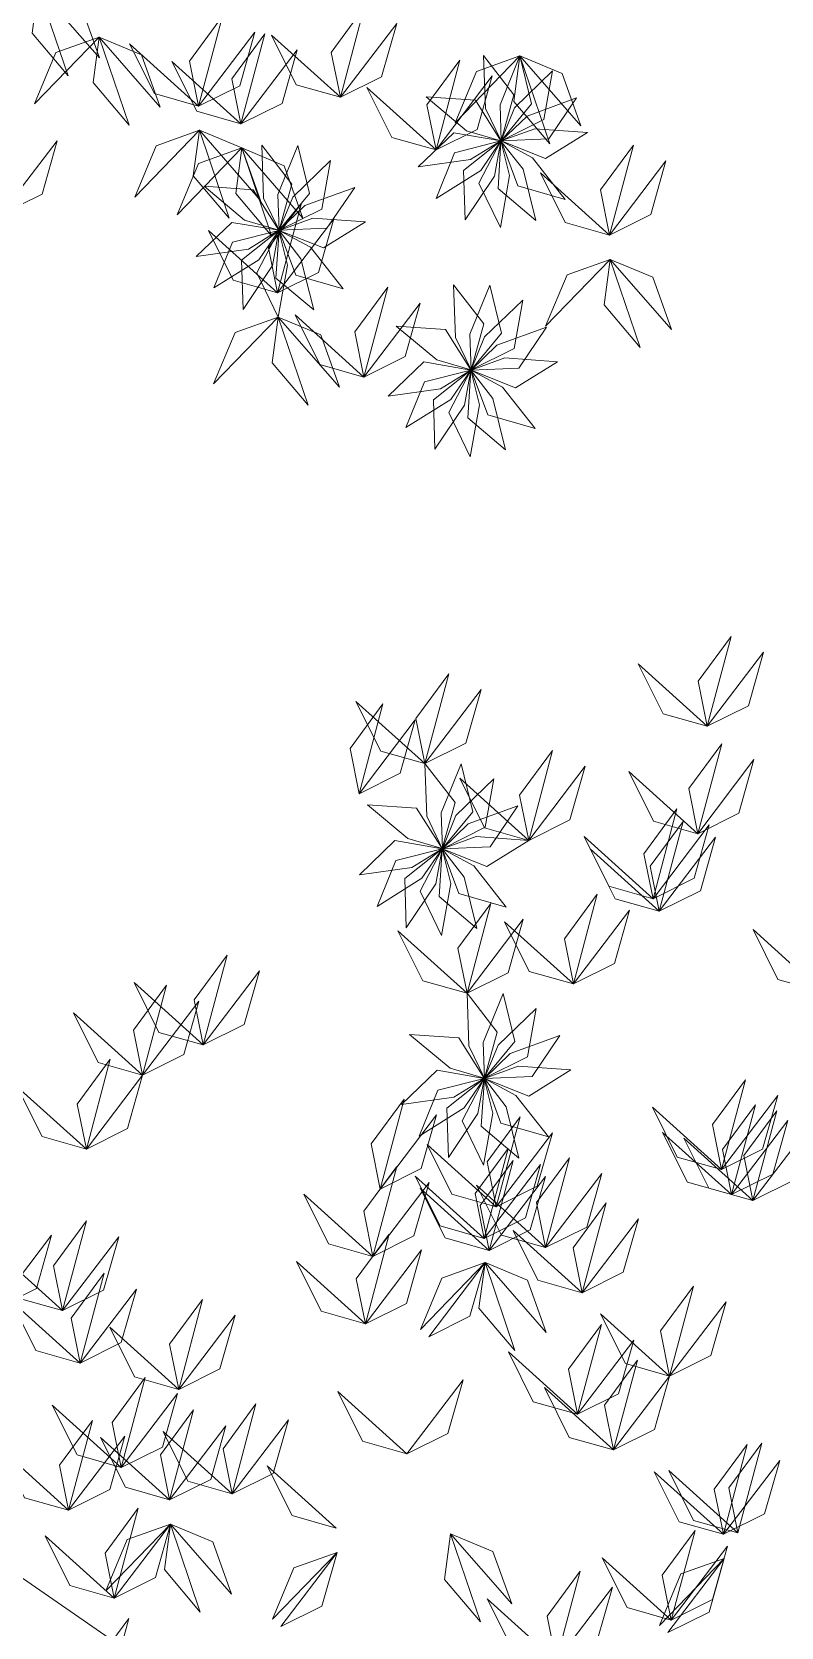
# Model space of a CAD drawing. Header units: inches. Extents: x 15 to 22798, y 21 to 21519.
# Drawn here: x 14705.1 to 14753.4, y 12445.9 to 12548.8 of the extents above; entities that cross this region are included whole.
import ezdxf

# ---------------------------------------------------------------- set-up
doc = ezdxf.new("R2010")
doc.units = ezdxf.units.IN
doc.header["$MEASUREMENT"] = 0
doc.layers.add('ARREDAMENTO', color=8, linetype='Continuous', lineweight=13)

msp = doc.modelspace()

# ---------------------------------------------------------------- linework, layer by layer
at = {"layer": 'ARREDAMENTO', "linetype": 'Continuous', "lineweight": 0}
msp.add_lwpolyline([(14782.02, 12582.97), (14788.66, 12531.41), (14777.93, 12470.76), (14760.03, 12431.36), (14720.03, 12438.3), (14679.3, 12466.51), (14679.2, 12492.3), (14673.31, 12516.14), (14618.37, 12551.39)], dxfattribs=at)
at = {"layer": 'ARREDAMENTO', "lineweight": 0}
for points in [[(14705.52, 12551.68), (14705.13, 12548.75), (14707.45, 12546), (14705.52, 12551.68)], [(14705.52, 12551.68), (14708.26, 12550.54), (14709.46, 12547.16), (14705.52, 12551.68)], [(14715.86, 12544.05), (14715.27, 12546.96), (14717.4, 12549.85), (14715.86, 12544.05)], [(14725.01, 12544.62), (14724.42, 12547.52), (14726.55, 12550.41), (14725.01, 12544.62)], [(14715.86, 12544.05), (14718.51, 12545.37), (14719.49, 12548.83), (14715.86, 12544.05)], [(14718.59, 12542.91), (14718.01, 12545.82), (14720.14, 12548.71), (14718.59, 12542.91)], [(14725.01, 12544.62), (14722.16, 12545.42), (14720.56, 12548.64), (14725.01, 12544.62)], [(14725.01, 12544.62), (14727.66, 12545.94), (14728.64, 12549.39), (14725.01, 12544.62)], [(14709.44, 12548.51), (14706.65, 12547.51), (14705.27, 12544.2), (14709.44, 12548.51)], [(14709.44, 12548.51), (14709.05, 12545.57), (14711.37, 12542.83), (14709.44, 12548.51)], [(14709.44, 12548.51), (14712.18, 12547.37), (14713.38, 12543.99), (14709.44, 12548.51)], [(14715.86, 12544.05), (14713.01, 12544.86), (14711.41, 12548.07), (14715.86, 12544.05)], [(14718.59, 12542.91), (14721.25, 12544.23), (14722.23, 12547.69), (14718.59, 12542.91)], [(14718.59, 12542.91), (14715.74, 12543.72), (14714.14, 12546.93), (14718.59, 12542.91)], [(14731.18, 12541.23), (14730.59, 12544.13), (14732.72, 12547.02), (14731.18, 12541.23)], [(14736.58, 12547.29), (14733.79, 12546.29), (14732.41, 12542.98), (14736.58, 12547.29)], [(14734.25, 12547.31), (14734.37, 12543.9), (14735.38, 12541.82), (14736.2, 12544.79), (14734.25, 12547.31)], [(14736.58, 12547.29), (14735.31, 12544.13), (14735.38, 12541.82), (14737.34, 12544.2), (14736.58, 12547.29)], [(14736.58, 12547.29), (14736.19, 12544.35), (14738.51, 12541.61), (14736.58, 12547.29)], [(14736.58, 12547.29), (14739.32, 12546.15), (14740.52, 12542.77), (14736.58, 12547.29)], [(14731.18, 12541.23), (14733.83, 12542.55), (14734.81, 12546), (14731.18, 12541.23)], [(14738.7, 12546.32), (14736.25, 12543.95), (14735.38, 12541.82), (14738.14, 12543.19), (14738.7, 12546.32)], [(14731.18, 12541.23), (14728.32, 12542.03), (14726.72, 12545.25), (14731.18, 12541.23)], [(14730.54, 12544.66), (14733.15, 12542.46), (14735.37, 12541.82), (14733.72, 12544.43), (14730.54, 12544.66)], [(14740.25, 12544.58), (14737.05, 12543.41), (14735.38, 12541.81), (14738.46, 12541.94), (14740.25, 12544.58)], [(14715.91, 12542.49), (14713.12, 12541.49), (14711.74, 12538.18), (14715.91, 12542.49)], [(14715.91, 12542.49), (14715.52, 12539.55), (14717.84, 12536.81), (14715.91, 12542.49)], [(14715.91, 12542.49), (14718.65, 12541.35), (14719.85, 12537.97), (14715.91, 12542.49)], [(14740.95, 12542.35), (14737.55, 12542.59), (14735.38, 12541.81), (14738.25, 12540.67), (14740.95, 12542.35)], [(14703.11, 12537.05), (14705.76, 12538.37), (14706.74, 12541.82), (14703.11, 12537.05)], [(14719.93, 12541.53), (14720.05, 12538.12), (14721.05, 12536.04), (14721.88, 12539.02), (14719.93, 12541.53)], [(14722.26, 12541.51), (14720.98, 12538.35), (14721.05, 12536.04), (14723.02, 12538.42), (14722.26, 12541.51)], [(14730.03, 12540.13), (14733.4, 12540.6), (14735.36, 12541.82), (14732.32, 12542.33), (14730.03, 12540.13)], [(14731.18, 12538.1), (14734.07, 12539.9), (14735.36, 12541.81), (14732.38, 12541.04), (14731.18, 12538.1)], [(14733.05, 12536.71), (14734.96, 12539.54), (14735.37, 12541.81), (14732.95, 12539.89), (14733.05, 12536.71)], [(14735.33, 12536.21), (14735.92, 12539.57), (14735.37, 12541.81), (14733.94, 12539.07), (14735.33, 12536.21)], [(14737.61, 12536.67), (14736.79, 12539.98), (14735.37, 12541.8), (14735.18, 12538.73), (14737.61, 12536.67)], [(14739.51, 12538.03), (14737.41, 12540.72), (14735.38, 12541.81), (14736.45, 12538.91), (14739.51, 12538.03)], [(14742.37, 12535.73), (14741.79, 12538.64), (14743.91, 12541.53), (14742.37, 12535.73)], [(14718.65, 12541.35), (14715.85, 12540.35), (14714.47, 12537.04), (14718.65, 12541.35)], [(14718.65, 12541.35), (14718.26, 12538.41), (14720.57, 12535.67), (14718.65, 12541.35)], [(14718.65, 12541.35), (14721.38, 12540.2), (14722.59, 12536.82), (14718.65, 12541.35)], [(14724.38, 12540.54), (14721.93, 12538.18), (14721.06, 12536.04), (14723.82, 12537.41), (14724.38, 12540.54)], [(14742.37, 12535.73), (14745.03, 12537.05), (14746, 12540.51), (14742.37, 12535.73)], [(14742.37, 12535.73), (14739.52, 12536.54), (14737.92, 12539.75), (14742.37, 12535.73)], [(14716.22, 12538.88), (14718.83, 12536.69), (14721.04, 12536.04), (14719.39, 12538.65), (14716.22, 12538.88)], [(14725.93, 12538.8), (14722.72, 12537.63), (14721.06, 12536.04), (14724.14, 12536.17), (14725.93, 12538.8)], [(14720.95, 12532), (14720.37, 12534.9), (14722.49, 12537.79), (14720.95, 12532)], [(14715.7, 12534.35), (14719.08, 12534.82), (14721.04, 12536.04), (14718, 12536.55), (14715.7, 12534.35)], [(14720.95, 12532), (14723.6, 12533.32), (14724.58, 12536.77), (14720.95, 12532)], [(14726.63, 12536.58), (14723.23, 12536.81), (14721.06, 12536.03), (14723.92, 12534.9), (14726.63, 12536.58)], [(14720.95, 12532), (14718.1, 12532.81), (14716.5, 12536.02), (14720.95, 12532)], [(14716.85, 12532.32), (14719.74, 12534.13), (14721.04, 12536.03), (14718.05, 12535.27), (14716.85, 12532.32)], [(14718.73, 12530.93), (14720.63, 12533.76), (14721.04, 12536.03), (14718.62, 12534.11), (14718.73, 12530.93)], [(14721, 12530.43), (14721.59, 12533.79), (14721.04, 12536.03), (14719.62, 12533.29), (14721, 12530.43)], [(14723.29, 12530.9), (14722.46, 12534.2), (14721.05, 12536.03), (14720.85, 12532.95), (14723.29, 12530.9)], [(14725.18, 12532.25), (14723.08, 12534.94), (14721.05, 12536.03), (14722.13, 12533.14), (14725.18, 12532.25)], [(14742.42, 12534.16), (14739.63, 12533.17), (14738.25, 12529.86), (14742.42, 12534.16)], [(14742.42, 12534.16), (14742.03, 12531.23), (14744.35, 12528.48), (14742.42, 12534.16)], [(14742.42, 12534.16), (14745.16, 12533.02), (14746.37, 12529.64), (14742.42, 12534.16)], [(14726.53, 12526.57), (14725.94, 12529.48), (14728.07, 12532.37), (14726.53, 12526.57)], [(14732.31, 12532.51), (14732.43, 12529.11), (14733.44, 12527.03), (14734.27, 12530), (14732.31, 12532.51)], [(14734.65, 12532.49), (14733.37, 12529.33), (14733.44, 12527.03), (14735.41, 12529.4), (14734.65, 12532.49)], [(14726.53, 12526.57), (14729.18, 12527.89), (14730.16, 12531.34), (14726.53, 12526.57)], [(14736.77, 12531.53), (14734.31, 12529.16), (14733.44, 12527.03), (14736.21, 12528.4), (14736.77, 12531.53)], [(14721, 12530.43), (14718.21, 12529.44), (14716.83, 12526.12), (14721, 12530.43)], [(14721, 12530.43), (14720.61, 12527.49), (14722.93, 12524.75), (14721, 12530.43)], [(14721, 12530.43), (14723.74, 12529.29), (14724.94, 12525.91), (14721, 12530.43)], [(14726.53, 12526.57), (14723.68, 12527.38), (14722.08, 12530.59), (14726.53, 12526.57)], [(14728.6, 12529.86), (14731.22, 12527.67), (14733.43, 12527.03), (14731.78, 12529.63), (14728.6, 12529.86)], [(14738.31, 12529.78), (14735.11, 12528.62), (14733.44, 12527.02), (14736.53, 12527.15), (14738.31, 12529.78)], [(14728.09, 12525.33), (14731.47, 12525.81), (14733.43, 12527.02), (14730.39, 12527.54), (14728.09, 12525.33)], [(14729.24, 12523.31), (14732.13, 12525.11), (14733.43, 12527.02), (14730.44, 12526.25), (14729.24, 12523.31)], [(14731.11, 12521.92), (14733.02, 12524.75), (14733.43, 12527.02), (14731.01, 12525.1), (14731.11, 12521.92)], [(14733.39, 12521.42), (14733.98, 12524.77), (14733.43, 12527.01), (14732, 12524.28), (14733.39, 12521.42)], [(14735.67, 12521.88), (14734.85, 12525.19), (14733.43, 12527.01), (14733.24, 12523.93), (14735.67, 12521.88)], [(14739.01, 12527.56), (14735.61, 12527.8), (14733.44, 12527.02), (14736.31, 12525.88), (14739.01, 12527.56)], [(14737.57, 12523.24), (14735.47, 12525.92), (14733.44, 12527.01), (14734.51, 12524.12), (14737.57, 12523.24)], [(14748.68, 12504.04), (14748.1, 12506.94), (14750.22, 12509.83), (14748.68, 12504.04)], [(14748.68, 12504.04), (14751.34, 12505.36), (14752.31, 12508.81), (14748.68, 12504.04)], [(14730.46, 12501.62), (14729.87, 12504.53), (14732, 12507.42), (14730.46, 12501.62)], [(14748.68, 12504.04), (14745.83, 12504.84), (14744.23, 12508.06), (14748.68, 12504.04)], [(14730.46, 12501.62), (14733.11, 12502.94), (14734.09, 12506.4), (14730.46, 12501.62)], [(14726.21, 12499.68), (14725.63, 12502.59), (14727.75, 12505.48), (14726.21, 12499.68)], [(14730.46, 12501.62), (14727.61, 12502.43), (14726.01, 12505.64), (14730.46, 12501.62)], [(14726.21, 12499.68), (14728.87, 12501), (14729.84, 12504.45), (14726.21, 12499.68)], [(14737.16, 12496.67), (14736.57, 12499.58), (14738.7, 12502.47), (14737.16, 12496.67)], [(14748.06, 12497.1), (14747.48, 12500.01), (14749.61, 12502.9), (14748.06, 12497.1)], [(14730.46, 12501.62), (14730.58, 12498.22), (14731.58, 12496.14), (14732.41, 12499.11), (14730.46, 12501.62)], [(14732.79, 12501.6), (14731.51, 12498.44), (14731.59, 12496.14), (14733.55, 12498.51), (14732.79, 12501.6)], [(14737.16, 12496.67), (14739.81, 12497.99), (14740.79, 12501.45), (14737.16, 12496.67)], [(14748.06, 12497.1), (14750.72, 12498.42), (14751.69, 12501.88), (14748.06, 12497.1)], [(14734.91, 12500.64), (14732.46, 12498.27), (14731.59, 12496.13), (14734.35, 12497.51), (14734.91, 12500.64)], [(14737.16, 12496.67), (14734.31, 12497.48), (14732.71, 12500.69), (14737.16, 12496.67)], [(14748.06, 12497.1), (14745.21, 12497.91), (14743.61, 12501.12), (14748.06, 12497.1)], [(14726.75, 12498.97), (14729.36, 12496.78), (14731.58, 12496.14), (14729.92, 12498.74), (14726.75, 12498.97)], [(14736.46, 12498.89), (14733.25, 12497.73), (14731.59, 12496.13), (14734.67, 12496.26), (14736.46, 12498.89)], [(14745.18, 12492.9), (14744.59, 12495.81), (14746.72, 12498.7), (14745.18, 12492.9)], [(14745.58, 12492.1), (14745, 12495), (14747.13, 12497.89), (14745.58, 12492.1)], [(14745.18, 12492.9), (14747.83, 12494.22), (14748.81, 12497.67), (14745.18, 12492.9)], [(14726.24, 12494.44), (14729.61, 12494.92), (14731.57, 12496.13), (14728.53, 12496.65), (14726.24, 12494.44)], [(14727.38, 12492.41), (14730.27, 12494.22), (14731.57, 12496.13), (14728.58, 12495.36), (14727.38, 12492.41)], [(14729.26, 12491.03), (14731.16, 12493.86), (14731.57, 12496.13), (14729.16, 12494.21), (14729.26, 12491.03)], [(14731.53, 12490.53), (14732.13, 12493.88), (14731.58, 12496.12), (14730.15, 12493.39), (14731.53, 12490.53)], [(14733.82, 12490.99), (14732.99, 12494.3), (14731.58, 12496.12), (14731.39, 12493.04), (14733.82, 12490.99)], [(14735.71, 12492.35), (14733.62, 12495.03), (14731.58, 12496.12), (14732.66, 12493.23), (14735.71, 12492.35)], [(14737.16, 12496.67), (14733.76, 12496.91), (14731.59, 12496.13), (14734.46, 12494.99), (14737.16, 12496.67)], [(14745.18, 12492.9), (14742.33, 12493.71), (14740.73, 12496.92), (14745.18, 12492.9)], [(14745.58, 12492.1), (14742.73, 12492.9), (14741.13, 12496.12), (14745.58, 12492.1)], [(14745.58, 12492.1), (14748.24, 12493.42), (14749.21, 12496.87), (14745.58, 12492.1)], [(14740.04, 12487.4), (14739.46, 12490.31), (14741.58, 12493.2), (14740.04, 12487.4)], [(14733.18, 12486.8), (14732.59, 12489.71), (14734.72, 12492.6), (14733.18, 12486.8)], [(14740.04, 12487.4), (14742.69, 12488.72), (14743.67, 12492.17), (14740.04, 12487.4)], [(14733.18, 12486.8), (14735.83, 12488.12), (14736.81, 12491.58), (14733.18, 12486.8)], [(14740.04, 12487.4), (14737.19, 12488.21), (14735.59, 12491.42), (14740.04, 12487.4)], [(14733.18, 12486.8), (14730.32, 12487.61), (14728.72, 12490.82), (14733.18, 12486.8)], [(14756.08, 12486.9), (14753.23, 12487.7), (14751.63, 12490.92), (14756.08, 12486.9)], [(14716.15, 12483.47), (14715.57, 12486.37), (14717.7, 12489.26), (14716.15, 12483.47)], [(14716.15, 12483.47), (14718.81, 12484.79), (14719.79, 12488.24), (14716.15, 12483.47)], [(14712.25, 12481.52), (14711.66, 12484.43), (14713.79, 12487.32), (14712.25, 12481.52)], [(14716.15, 12483.47), (14713.3, 12484.27), (14711.7, 12487.49), (14716.15, 12483.47)], [(14712.25, 12481.52), (14714.9, 12482.84), (14715.88, 12486.3), (14712.25, 12481.52)], [(14733.18, 12486.8), (14733.29, 12483.4), (14734.3, 12481.32), (14735.13, 12484.29), (14733.18, 12486.8)], [(14735.51, 12486.78), (14734.23, 12483.62), (14734.3, 12481.32), (14736.27, 12483.69), (14735.51, 12486.78)], [(14737.63, 12485.82), (14735.18, 12483.45), (14734.3, 12481.32), (14737.07, 12482.69), (14737.63, 12485.82)], [(14712.25, 12481.52), (14709.39, 12482.33), (14707.8, 12485.54), (14712.25, 12481.52)], [(14729.47, 12484.15), (14732.08, 12481.96), (14734.29, 12481.32), (14732.64, 12483.92), (14729.47, 12484.15)], [(14739.17, 12484.07), (14735.97, 12482.91), (14734.31, 12481.31), (14737.39, 12481.44), (14739.17, 12484.07)], [(14708.62, 12476.75), (14708.03, 12479.65), (14710.16, 12482.54), (14708.62, 12476.75)], [(14728.95, 12479.62), (14732.33, 12480.1), (14734.29, 12481.31), (14731.25, 12481.83), (14728.95, 12479.62)], [(14739.88, 12481.85), (14736.48, 12482.09), (14734.3, 12481.31), (14737.17, 12480.17), (14739.88, 12481.85)], [(14708.62, 12476.75), (14705.76, 12477.55), (14704.16, 12480.77), (14708.62, 12476.75)], [(14708.62, 12476.75), (14711.27, 12478.07), (14712.25, 12481.52), (14708.62, 12476.75)], [(14730.1, 12477.59), (14732.99, 12479.4), (14734.29, 12481.31), (14731.3, 12480.54), (14730.1, 12477.59)], [(14731.98, 12476.21), (14733.88, 12479.04), (14734.29, 12481.31), (14731.87, 12479.39), (14731.98, 12476.21)], [(14734.25, 12475.71), (14734.84, 12479.06), (14734.29, 12481.3), (14732.86, 12478.57), (14734.25, 12475.71)], [(14736.53, 12476.17), (14735.71, 12479.48), (14734.3, 12481.3), (14734.1, 12478.22), (14736.53, 12476.17)], [(14738.43, 12477.53), (14736.33, 12480.21), (14734.3, 12481.3), (14735.37, 12478.41), (14738.43, 12477.53)], [(14749.6, 12475.43), (14749.01, 12478.33), (14751.14, 12481.22), (14749.6, 12475.43)], [(14727.58, 12474.17), (14726.99, 12477.08), (14729.12, 12479.97), (14727.58, 12474.17)], [(14749.6, 12475.43), (14752.25, 12476.75), (14753.23, 12480.2), (14749.6, 12475.43)], [(14727.58, 12474.17), (14730.23, 12475.49), (14731.21, 12478.95), (14727.58, 12474.17)], [(14735.06, 12473.03), (14734.47, 12475.93), (14736.6, 12478.82), (14735.06, 12473.03)], [(14749.6, 12475.43), (14746.74, 12476.23), (14745.14, 12479.45), (14749.6, 12475.43)], [(14750.25, 12473.81), (14749.67, 12476.71), (14751.8, 12479.6), (14750.25, 12473.81)], [(14751.62, 12473.42), (14751.03, 12476.33), (14753.16, 12479.22), (14751.62, 12473.42)], [(14735.06, 12473.03), (14737.71, 12474.35), (14738.69, 12477.8), (14735.06, 12473.03)], [(14750.25, 12473.81), (14747.4, 12474.61), (14745.8, 12477.82), (14750.25, 12473.81)], [(14750.25, 12473.81), (14752.91, 12475.13), (14753.88, 12478.58), (14750.25, 12473.81)], [(14751.62, 12473.42), (14754.27, 12474.74), (14755.25, 12478.19), (14751.62, 12473.42)], [(14735.06, 12473.03), (14732.2, 12473.83), (14730.6, 12477.04), (14735.06, 12473.03)], [(14734.29, 12470.98), (14733.71, 12473.89), (14735.83, 12476.78), (14734.29, 12470.98)], [(14751.62, 12473.42), (14748.77, 12474.23), (14747.17, 12477.44), (14751.62, 12473.42)], [(14727.1, 12469.82), (14726.51, 12472.73), (14728.64, 12475.62), (14727.1, 12469.82)], [(14734.61, 12470.21), (14734.02, 12473.11), (14736.15, 12476), (14734.61, 12470.21)], [(14734.29, 12470.98), (14736.95, 12472.31), (14737.92, 12475.76), (14734.29, 12470.98)], [(14738.25, 12470.39), (14737.67, 12473.29), (14739.79, 12476.18), (14738.25, 12470.39)], [(14727.1, 12469.82), (14729.75, 12471.14), (14730.73, 12474.59), (14727.1, 12469.82)], [(14734.29, 12470.98), (14731.44, 12471.79), (14729.84, 12475), (14734.29, 12470.98)], [(14734.61, 12470.21), (14737.26, 12471.53), (14738.24, 12474.98), (14734.61, 12470.21)], [(14738.25, 12470.39), (14740.91, 12471.71), (14741.88, 12475.16), (14738.25, 12470.39)], [(14727.1, 12469.82), (14724.25, 12470.63), (14722.65, 12473.84), (14727.1, 12469.82)], [(14734.61, 12470.21), (14731.76, 12471.01), (14730.16, 12474.22), (14734.61, 12470.21)], [(14738.25, 12470.39), (14735.4, 12471.19), (14733.8, 12474.41), (14738.25, 12470.39)], [(14740.61, 12467.48), (14740.02, 12470.38), (14742.15, 12473.27), (14740.61, 12467.48)], [(14707.08, 12466.32), (14706.49, 12469.22), (14708.62, 12472.11), (14707.08, 12466.32)], [(14740.61, 12467.48), (14737.75, 12468.28), (14736.15, 12471.5), (14740.61, 12467.48)], [(14740.61, 12467.48), (14743.26, 12468.8), (14744.24, 12472.25), (14740.61, 12467.48)], [(14702.75, 12466.43), (14705.41, 12467.75), (14706.38, 12471.2), (14702.75, 12466.43)], [(14707.08, 12466.32), (14709.73, 12467.64), (14710.71, 12471.09), (14707.08, 12466.32)], [(14726.62, 12465.47), (14726.03, 12468.37), (14728.16, 12471.26), (14726.62, 12465.47)], [(14707.08, 12466.32), (14704.22, 12467.13), (14702.62, 12470.34), (14707.08, 12466.32)], [(14726.62, 12465.47), (14723.77, 12466.28), (14722.17, 12469.49), (14726.62, 12465.47)], [(14726.62, 12465.47), (14729.27, 12466.79), (14730.25, 12470.24), (14726.62, 12465.47)], [(14734.34, 12469.42), (14731.55, 12468.42), (14730.17, 12465.11), (14734.34, 12469.42)], [(14730.71, 12464.64), (14733.37, 12465.96), (14734.34, 12469.42), (14730.71, 12464.64)], [(14734.34, 12469.42), (14733.95, 12466.48), (14736.27, 12463.74), (14734.34, 12469.42)], [(14734.34, 12469.42), (14737.08, 12468.28), (14738.29, 12464.9), (14734.34, 12469.42)], [(14708.22, 12462.94), (14707.63, 12465.84), (14709.76, 12468.73), (14708.22, 12462.94)], [(14708.22, 12462.94), (14710.87, 12464.26), (14711.85, 12467.71), (14708.22, 12462.94)], [(14746.25, 12462.1), (14745.67, 12465.01), (14747.8, 12467.9), (14746.25, 12462.1)], [(14708.22, 12462.94), (14705.36, 12463.74), (14703.77, 12466.96), (14708.22, 12462.94)], [(14714.58, 12461.24), (14713.99, 12464.15), (14716.12, 12467.04), (14714.58, 12461.24)], [(14746.25, 12462.1), (14748.91, 12463.42), (14749.89, 12466.88), (14746.25, 12462.1)], [(14714.58, 12461.24), (14711.73, 12462.05), (14710.13, 12465.26), (14714.58, 12461.24)], [(14714.58, 12461.24), (14717.23, 12462.56), (14718.21, 12466.02), (14714.58, 12461.24)], [(14740.31, 12459.64), (14739.72, 12462.54), (14741.85, 12465.43), (14740.31, 12459.64)], [(14746.25, 12462.1), (14743.4, 12462.91), (14741.8, 12466.12), (14746.25, 12462.1)], [(14740.31, 12459.64), (14742.96, 12460.96), (14743.94, 12464.41), (14740.31, 12459.64)], [(14740.31, 12459.64), (14737.45, 12460.44), (14735.85, 12463.66), (14740.31, 12459.64)], [(14742.62, 12457.33), (14742.04, 12460.23), (14744.17, 12463.12), (14742.62, 12457.33)], [(14710.87, 12456.2), (14710.29, 12459.11), (14712.41, 12462), (14710.87, 12456.2)], [(14729.29, 12457.08), (14726.44, 12457.89), (14724.84, 12461.1), (14729.29, 12457.08)], [(14729.29, 12457.08), (14731.94, 12458.4), (14732.92, 12461.86), (14729.29, 12457.08)], [(14742.62, 12457.33), (14739.77, 12458.13), (14738.17, 12461.35), (14742.62, 12457.33)], [(14742.62, 12457.33), (14745.28, 12458.65), (14746.25, 12462.1), (14742.62, 12457.33)], [(14710.87, 12456.2), (14708.02, 12457.01), (14706.42, 12460.22), (14710.87, 12456.2)], [(14710.87, 12456.2), (14713.53, 12457.52), (14714.5, 12460.97), (14710.87, 12456.2)], [(14718.02, 12454.5), (14717.44, 12457.41), (14719.56, 12460.3), (14718.02, 12454.5)], [(14707.47, 12453.45), (14706.89, 12456.35), (14709.01, 12459.24), (14707.47, 12453.45)], [(14713.99, 12454.11), (14713.41, 12457.02), (14715.53, 12459.91), (14713.99, 12454.11)], [(14718.02, 12454.5), (14720.68, 12455.82), (14721.65, 12459.28), (14718.02, 12454.5)], [(14707.47, 12453.45), (14710.13, 12454.77), (14711.1, 12458.22), (14707.47, 12453.45)], [(14713.99, 12454.11), (14711.14, 12454.92), (14709.54, 12458.13), (14713.99, 12454.11)], [(14718.02, 12454.5), (14715.17, 12455.31), (14713.57, 12458.52), (14718.02, 12454.5)], [(14713.99, 12454.11), (14716.65, 12455.43), (14717.62, 12458.89), (14713.99, 12454.11)], [(14707.47, 12453.45), (14704.62, 12454.25), (14703.02, 12457.47), (14707.47, 12453.45)], [(14749.72, 12451.89), (14749.13, 12454.79), (14751.26, 12457.68), (14749.72, 12451.89)], [(14750.65, 12451.98), (14750.07, 12454.88), (14752.2, 12457.77), (14750.65, 12451.98)], [(14724.74, 12452.28), (14721.89, 12453.09), (14720.29, 12456.3), (14724.74, 12452.28)], [(14750.65, 12451.98), (14747.8, 12452.78), (14746.2, 12456), (14750.65, 12451.98)], [(14749.72, 12451.89), (14752.37, 12453.21), (14753.35, 12456.66), (14749.72, 12451.89)], [(14749.72, 12451.89), (14746.86, 12452.69), (14745.26, 12455.91), (14749.72, 12451.89)], [(14710.41, 12447.77), (14709.83, 12450.68), (14711.96, 12453.57), (14710.41, 12447.77)], [(14714.04, 12452.55), (14711.25, 12451.55), (14709.87, 12448.24), (14714.04, 12452.55)], [(14710.41, 12447.77), (14713.07, 12449.09), (14714.04, 12452.55), (14710.41, 12447.77)], [(14710.41, 12447.77), (14713.07, 12449.09), (14714.04, 12452.55), (14710.41, 12447.77)], [(14714.04, 12452.55), (14713.65, 12449.61), (14715.97, 12446.87), (14714.04, 12452.55)], [(14714.04, 12452.55), (14716.78, 12451.4), (14717.99, 12448.02), (14714.04, 12452.55)], [(14732.12, 12451.91), (14731.73, 12448.97), (14734.04, 12446.23), (14732.12, 12451.91)], [(14732.12, 12451.91), (14734.85, 12450.77), (14736.06, 12447.39), (14732.12, 12451.91)], [(14746.35, 12446.35), (14745.77, 12449.25), (14747.9, 12452.14), (14746.35, 12446.35)], [(14746.35, 12446.35), (14745.77, 12449.25), (14747.9, 12452.14), (14746.35, 12446.35)], [(14710.41, 12447.77), (14707.56, 12448.58), (14705.96, 12451.79), (14710.41, 12447.77)], [(14746.35, 12446.35), (14749.01, 12447.67), (14749.98, 12451.12), (14746.35, 12446.35)], [(14746.35, 12446.35), (14749.01, 12447.67), (14749.98, 12451.12), (14746.35, 12446.35)], [(14724.8, 12450.71), (14722, 12449.72), (14720.62, 12446.41), (14724.8, 12450.71)], [(14721.17, 12445.94), (14723.82, 12447.26), (14724.8, 12450.71), (14721.17, 12445.94)], [(14746.35, 12446.35), (14743.5, 12447.16), (14741.9, 12450.37), (14746.35, 12446.35)], [(14746.35, 12446.35), (14743.5, 12447.16), (14741.9, 12450.37), (14746.35, 12446.35)], [(14749.77, 12450.32), (14746.98, 12449.33), (14745.6, 12446.01), (14749.77, 12450.32)], [(14746.14, 12445.55), (14748.79, 12446.87), (14749.77, 12450.32), (14746.14, 12445.55)], [(14738.93, 12443.71), (14738.34, 12446.61), (14740.47, 12449.5), (14738.93, 12443.71)], [(14738.93, 12443.71), (14736.08, 12444.51), (14734.48, 12447.73), (14738.93, 12443.71)], [(14738.93, 12443.71), (14741.58, 12445.03), (14742.56, 12448.48), (14738.93, 12443.71)], [(14709.81, 12440.67), (14709.22, 12443.57), (14711.35, 12446.46), (14709.81, 12440.67)]]:
    msp.add_lwpolyline(points, dxfattribs=at)

doc.saveas('drawing.dxf')
